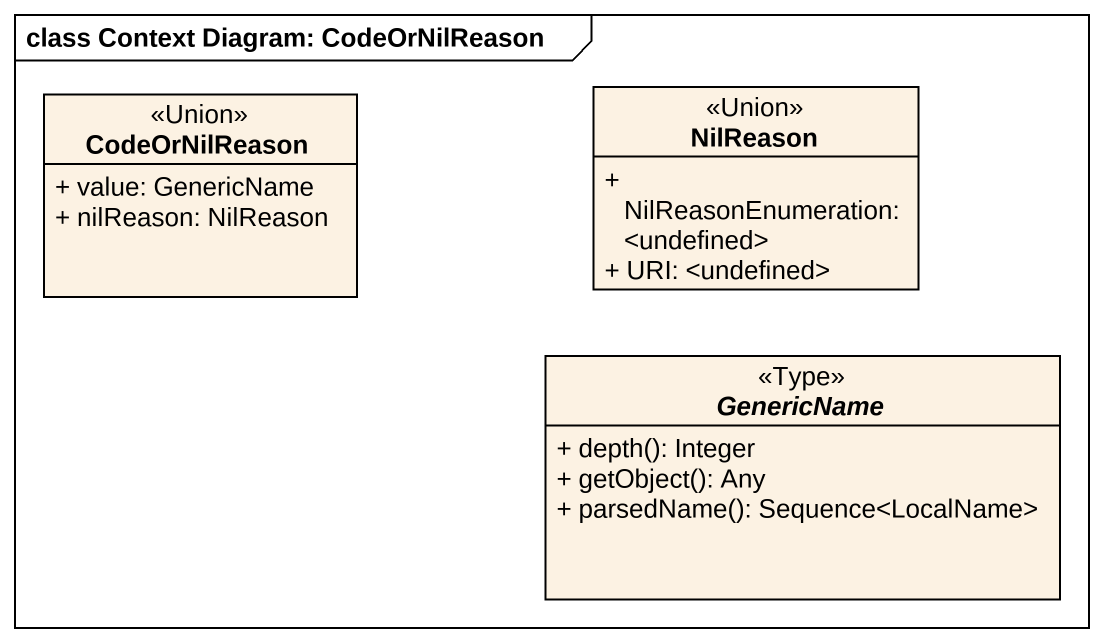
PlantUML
@startuml
mainframe class Context Diagram: CodeOrNilReason
hide circle
hide empty members
skinparam classAttributeIconSize 0
class CodeOrNilReason <<Union>> {
  + value: GenericName
  + nilReason: NilReason
}
class NilReason <<Union>> {
  + NilReasonEnumeration: <undefined>
  + URI: <undefined>
}
abstract class GenericName <<Type>> {
  + depth(): Integer
  + getObject(): Any
  + parsedName(): Sequence<LocalName>
}
@enduml
